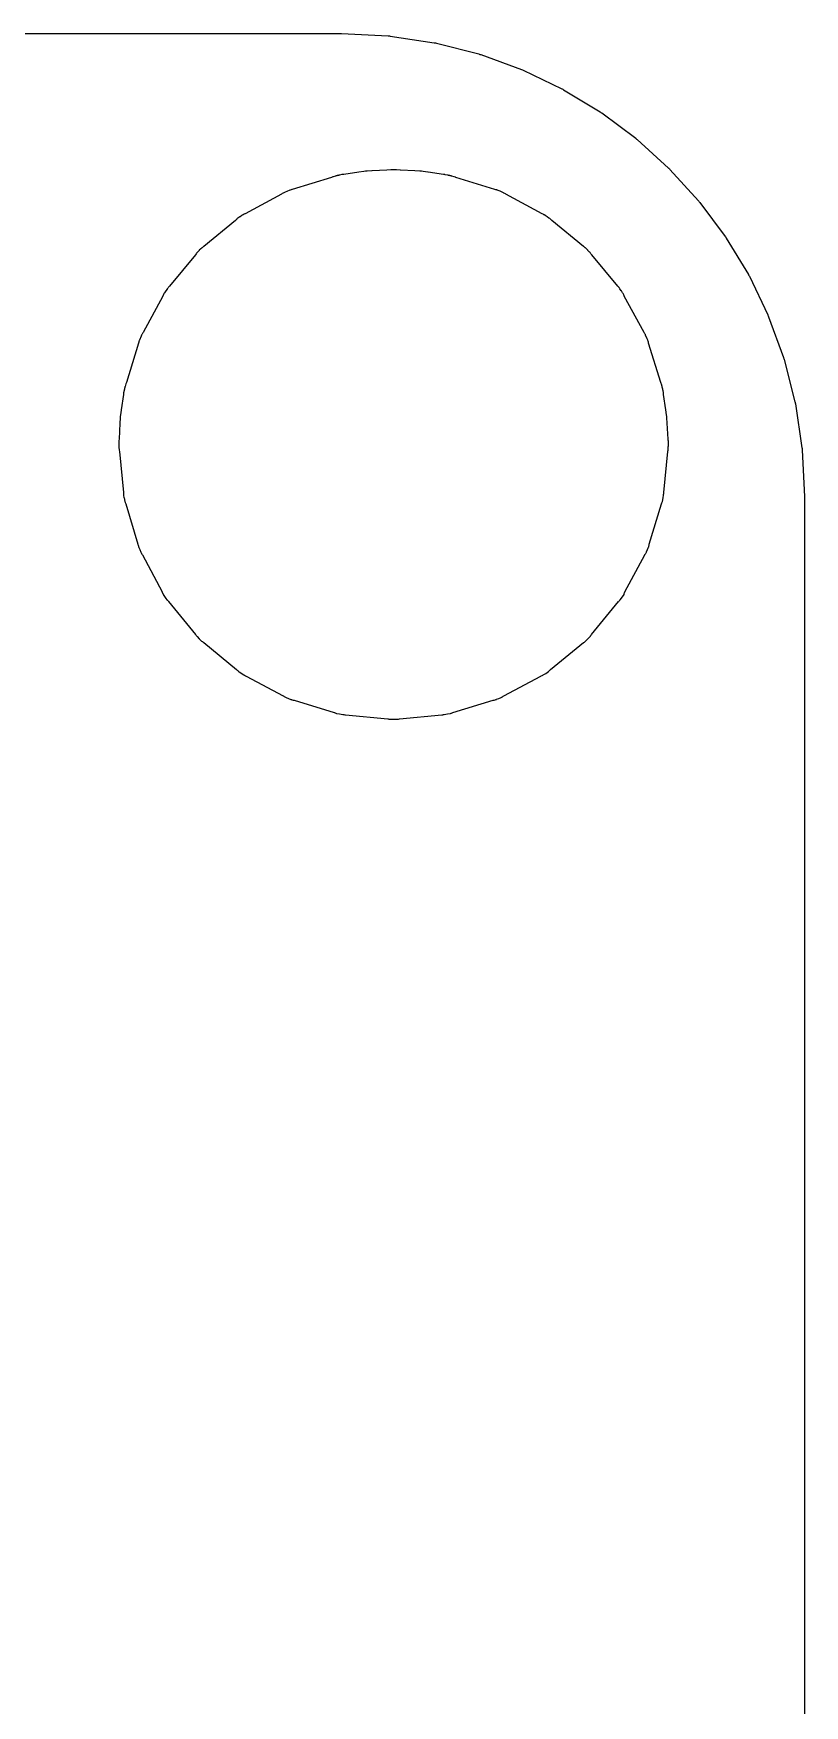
# Model space of a CAD drawing. Extents: x 98.9 to 141.5, y -118.8 to -76.2.
# Drawn here: x 136.71 to 141.49, y -86.57 to -76.21 of the extents above; entities that cross this region are included whole.
import ezdxf

# ---------------------------------------------------------------- set-up
doc = ezdxf.new("R2010")
doc.units = 0
doc.layers.add('BLACK', color=7, linetype='CONTINUOUS')

msp = doc.modelspace()

# ---------------------------------------------------------------- linework, layer by layer
at = {"layer": 'BLACK', "linetype": 'CONTINUOUS'}
for p, q in [((135.802, -76.2088), (138.611, -76.2088)), ((138.611, -76.2088), (138.613, -76.2088)), ((138.613, -76.2088), (138.615, -76.209)), ((138.615, -76.209), (138.618, -76.2089)), ((138.618, -76.2089), (138.908, -76.2235)), ((138.908, -76.2235), (138.91, -76.2236)), ((138.91, -76.2236), (138.915, -76.2245)), ((138.915, -76.2245), (138.92, -76.2247)), ((138.92, -76.2247), (139.193, -76.2662)), ((139.193, -76.2662), (139.195, -76.2664)), ((139.195, -76.2664), (139.2, -76.2679)), ((139.2, -76.2679), (139.206, -76.2687)), ((139.206, -76.2687), (139.469, -76.336)), ((139.469, -76.336), (139.471, -76.3364)), ((139.471, -76.3364), (139.476, -76.3384)), ((139.476, -76.3384), (139.481, -76.3397)), ((139.481, -76.3397), (139.733, -76.4316)), ((139.733, -76.4316), (139.734, -76.4322)), ((139.734, -76.4322), (139.739, -76.4346)), ((139.739, -76.4346), (139.744, -76.4364)), ((139.744, -76.4364), (139.984, -76.5514)), ((139.984, -76.5514), (139.985, -76.5522)), ((139.985, -76.5522), (139.99, -76.555)), ((139.99, -76.555), (139.995, -76.5573)), ((139.995, -76.5573), (140.221, -76.6943)), ((140.221, -76.6943), (140.222, -76.6952)), ((140.222, -76.6952), (140.226, -76.6984)), ((140.226, -76.6984), (140.231, -76.7011)), ((140.231, -76.7011), (140.442, -76.8586)), ((140.442, -76.8586), (140.443, -76.8597)), ((140.443, -76.8597), (140.447, -76.8632)), ((140.447, -76.8632), (140.451, -76.8664)), ((140.451, -76.8664), (140.645, -77.043)), ((138.621, -77.0838), (138.606, -77.0869)), ((138.622, -77.0837), (138.621, -77.0838)), ((138.63, -77.0834), (138.622, -77.0837)), ((138.632, -77.0832), (138.63, -77.0834)), ((138.725, -77.0689), (138.632, -77.0832)), ((138.726, -77.0686), (138.725, -77.0689)), ((138.757, -77.0641), (138.726, -77.0686)), ((138.767, -77.0625), (138.757, -77.064)), ((138.757, -77.064), (138.757, -77.0641)), ((138.757, -77.0641), (138.757, -77.0641)), ((138.777, -77.062), (138.767, -77.0625)), ((138.778, -77.062), (138.777, -77.062)), ((138.777, -77.062), (138.777, -77.062)), ((138.807, -77.0604), (138.778, -77.062)), ((138.808, -77.0605), (138.807, -77.0604)), ((138.809, -77.0604), (138.808, -77.0605)), ((138.899, -77.0559), (138.809, -77.0604)), ((138.9, -77.0558), (138.899, -77.0559)), ((138.923, -77.0546), (138.9, -77.0558)), ((138.925, -77.0543), (138.923, -77.0546)), ((138.928, -77.0543), (138.925, -77.0543)), ((138.929, -77.0542), (138.928, -77.0543)), ((138.931, -77.054), (138.929, -77.0542)), ((138.933, -77.054), (138.931, -77.054)), ((138.935, -77.0538), (138.933, -77.054)), ((138.937, -77.0539), (138.935, -77.0538)), ((138.939, -77.0538), (138.937, -77.0539)), ((138.941, -77.0538), (138.939, -77.0538)), ((138.943, -77.0538), (138.941, -77.0538)), ((138.945, -77.0537), (138.943, -77.0538)), ((138.947, -77.054), (138.945, -77.0537)), ((138.949, -77.054), (138.947, -77.054)), ((138.951, -77.054), (138.949, -77.054)), ((138.953, -77.0542), (138.951, -77.054)), ((138.955, -77.0542), (138.953, -77.0542)), ((138.957, -77.0545), (138.955, -77.0542)), ((138.959, -77.0546), (138.957, -77.0545)), ((138.981, -77.0557), (138.959, -77.0546)), ((138.981, -77.0558), (138.981, -77.0557)), ((138.983, -77.0559), (138.981, -77.0558)), ((139.073, -77.0604), (138.983, -77.0559)), ((139.104, -77.062), (139.073, -77.0603)), ((139.073, -77.0603), (139.073, -77.0604)), ((139.105, -77.062), (139.104, -77.062)), ((139.104, -77.062), (139.104, -77.062)), ((139.115, -77.0625), (139.105, -77.062)), ((139.125, -77.064), (139.115, -77.0625)), ((139.125, -77.0641), (139.125, -77.064)), ((139.125, -77.064), (139.125, -77.064)), ((139.154, -77.0684), (139.125, -77.0641)), ((139.155, -77.0686), (139.154, -77.0684)), ((139.156, -77.0689), (139.155, -77.0686)), ((139.25, -77.0832), (139.156, -77.0689)), ((139.258, -77.0836), (139.25, -77.0832)), ((139.261, -77.084), (139.258, -77.0836)), ((140.645, -77.043), (140.647, -77.0442)), ((140.647, -77.0442), (140.65, -77.0481)), ((140.65, -77.0481), (140.654, -77.0516)), ((140.654, -77.0516), (140.831, -77.2461)), ((138.283, -77.1858), (138.264, -77.194)), ((138.293, -77.1814), (138.283, -77.1858)), ((138.283, -77.1858), (138.283, -77.1858)), ((138.283, -77.1858), (138.283, -77.1858)), ((138.297, -77.18), (138.293, -77.1814)), ((138.293, -77.1814), (138.293, -77.1814)), ((138.301, -77.1792), (138.297, -77.18)), ((138.306, -77.1776), (138.301, -77.1792)), ((138.311, -77.1766), (138.306, -77.1776)), ((138.313, -77.1761), (138.311, -77.1766)), ((138.556, -77.1006), (138.313, -77.1761)), ((138.564, -77.0974), (138.556, -77.1006)), ((138.566, -77.0964), (138.564, -77.0974)), ((138.58, -77.0928), (138.566, -77.0964)), ((138.583, -77.092), (138.58, -77.0928)), ((138.585, -77.0916), (138.583, -77.092)), ((138.587, -77.091), (138.585, -77.0916)), ((138.588, -77.0906), (138.587, -77.091)), ((138.59, -77.0901), (138.588, -77.0906)), ((138.592, -77.0895), (138.59, -77.0901)), ((138.594, -77.0892), (138.592, -77.0895)), ((138.596, -77.0888), (138.594, -77.0892)), ((138.598, -77.0883), (138.596, -77.0888)), ((138.6, -77.088), (138.598, -77.0883)), ((138.602, -77.0874), (138.6, -77.088)), ((138.605, -77.0872), (138.602, -77.0874)), ((138.606, -77.0869), (138.605, -77.0872)), ((139.276, -77.0869), (139.261, -77.084)), ((139.278, -77.0871), (139.276, -77.0869)), ((139.28, -77.0878), (139.278, -77.0871)), ((139.282, -77.088), (139.28, -77.0878)), ((139.284, -77.0883), (139.282, -77.088)), ((139.286, -77.0888), (139.284, -77.0883)), ((139.288, -77.0891), (139.286, -77.0888)), ((139.29, -77.0898), (139.288, -77.0891)), ((139.292, -77.0901), (139.29, -77.0898)), ((139.294, -77.0906), (139.292, -77.0901)), ((139.295, -77.091), (139.294, -77.0906)), ((139.297, -77.0915), (139.295, -77.091)), ((139.3, -77.0924), (139.297, -77.0915)), ((139.301, -77.0928), (139.3, -77.0924)), ((139.316, -77.0966), (139.301, -77.0928)), ((139.317, -77.0967), (139.316, -77.0966)), ((139.324, -77.1001), (139.317, -77.0967)), ((139.326, -77.1006), (139.324, -77.1001)), ((139.569, -77.1761), (139.326, -77.1006)), ((139.575, -77.1772), (139.569, -77.1761)), ((139.58, -77.1788), (139.575, -77.1772)), ((139.581, -77.1792), (139.58, -77.1788)), ((139.585, -77.18), (139.581, -77.1792)), ((139.589, -77.1814), (139.585, -77.18)), ((139.602, -77.1871), (139.589, -77.1814)), ((139.589, -77.1814), (139.589, -77.1814)), ((139.589, -77.1814), (139.589, -77.1814)), ((139.618, -77.1939), (139.602, -77.1871)), ((139.602, -77.1871), (139.602, -77.1871)), ((138.246, -77.204), (138.021, -77.3265)), ((138.251, -77.201), (138.246, -77.204)), ((138.256, -77.1985), (138.251, -77.201)), ((138.257, -77.1975), (138.256, -77.1985)), ((138.26, -77.1955), (138.257, -77.1975)), ((138.264, -77.194), (138.26, -77.1955)), ((138.264, -77.194), (138.264, -77.194)), ((139.618, -77.194), (139.618, -77.1939)), ((139.622, -77.1955), (139.618, -77.194)), ((139.625, -77.1975), (139.622, -77.1955)), ((139.63, -77.2001), (139.625, -77.1975)), ((139.634, -77.2032), (139.63, -77.2001)), ((139.636, -77.204), (139.634, -77.2032)), ((139.861, -77.3265), (139.636, -77.204)), ((140.831, -77.2461), (140.832, -77.2474)), ((140.832, -77.2474), (140.835, -77.2516)), ((140.835, -77.2516), (140.838, -77.2555)), ((140.838, -77.2555), (140.996, -77.4664)), ((137.961, -77.367), (137.765, -77.5286)), ((137.965, -77.363), (137.961, -77.367)), ((137.969, -77.3595), (137.965, -77.363)), ((137.97, -77.3583), (137.969, -77.3595)), ((137.972, -77.356), (137.97, -77.3583)), ((137.976, -77.3536), (137.972, -77.356)), ((137.989, -77.3447), (137.976, -77.3532)), ((137.976, -77.3532), (137.976, -77.3536)), ((137.99, -77.3444), (137.989, -77.3447)), ((137.989, -77.3447), (137.989, -77.3447)), ((138.001, -77.3369), (137.99, -77.3444)), ((138.002, -77.3358), (138.001, -77.3367)), ((138.001, -77.3367), (138.001, -77.3369)), ((138.006, -77.3333), (138.002, -77.3358)), ((138.009, -77.3321), (138.006, -77.3333)), ((138.014, -77.3295), (138.009, -77.3321)), ((138.019, -77.3274), (138.014, -77.3295)), ((138.021, -77.3265), (138.019, -77.3274)), ((139.867, -77.3287), (139.861, -77.3265)), ((139.871, -77.3314), (139.867, -77.3287)), ((139.873, -77.3321), (139.871, -77.3314)), ((139.876, -77.3333), (139.873, -77.3321)), ((139.88, -77.3358), (139.876, -77.3333)), ((139.88, -77.3361), (139.88, -77.3358)), ((139.893, -77.3445), (139.88, -77.3361)), ((139.893, -77.3448), (139.893, -77.3445)), ((139.893, -77.3445), (139.893, -77.3445)), ((139.904, -77.3524), (139.893, -77.3448)), ((139.905, -77.3526), (139.904, -77.3524)), ((139.906, -77.3536), (139.905, -77.3526)), ((139.91, -77.3561), (139.906, -77.3536)), ((139.912, -77.3583), (139.91, -77.3561)), ((139.916, -77.3618), (139.912, -77.3583)), ((139.92, -77.3659), (139.916, -77.3618)), ((139.921, -77.367), (139.92, -77.3659)), ((140.117, -77.5286), (139.921, -77.367)), ((140.996, -77.4664), (140.997, -77.4678)), ((140.997, -77.4678), (141, -77.4723)), ((141, -77.4723), (141.003, -77.4765)), ((141.003, -77.4765), (141.14, -77.7024)), ((137.713, -77.5799), (137.552, -77.7757)), ((137.717, -77.5752), (137.713, -77.5799)), ((137.72, -77.5708), (137.717, -77.5752)), ((137.721, -77.5693), (137.72, -77.5708)), ((137.723, -77.5669), (137.721, -77.5693)), ((137.726, -77.5637), (137.723, -77.5669)), ((137.727, -77.563), (137.726, -77.5637)), ((137.737, -77.5527), (137.727, -77.563)), ((137.747, -77.5428), (137.737, -77.5522)), ((137.737, -77.5522), (137.737, -77.5527)), ((137.737, -77.5527), (137.737, -77.5527)), ((137.748, -77.5412), (137.747, -77.5425)), ((137.747, -77.5425), (137.747, -77.5428)), ((137.752, -77.538), (137.748, -77.5412)), ((137.754, -77.5364), (137.752, -77.538)), ((137.759, -77.5328), (137.754, -77.5364)), ((137.763, -77.5297), (137.759, -77.5328)), ((137.765, -77.5286), (137.763, -77.5297)), ((140.122, -77.5318), (140.117, -77.5286)), ((140.126, -77.5354), (140.122, -77.5318)), ((140.128, -77.5364), (140.126, -77.5354)), ((140.13, -77.538), (140.128, -77.5364)), ((140.133, -77.5412), (140.13, -77.538)), ((140.134, -77.5418), (140.133, -77.5412)), ((140.144, -77.5522), (140.134, -77.5418)), ((140.145, -77.5522), (140.144, -77.5522)), ((140.145, -77.5527), (140.145, -77.5522)), ((140.154, -77.562), (140.145, -77.5527)), ((140.155, -77.5624), (140.154, -77.562)), ((140.156, -77.5637), (140.155, -77.5624)), ((140.159, -77.5669), (140.156, -77.5637)), ((140.161, -77.5693), (140.159, -77.5669)), ((140.164, -77.5737), (140.161, -77.5693)), ((140.167, -77.5785), (140.164, -77.5737)), ((140.169, -77.5799), (140.167, -77.5785)), ((140.33, -77.7757), (140.169, -77.5799)), ((141.14, -77.7024), (141.141, -77.7039)), ((141.141, -77.7039), (141.143, -77.7087)), ((137.529, -77.8043), (137.521, -77.817)), ((137.53, -77.8039), (137.529, -77.8043)), ((137.529, -77.8043), (137.529, -77.8043)), ((137.537, -77.7928), (137.53, -77.8039)), ((137.538, -77.7911), (137.537, -77.7925)), ((137.537, -77.7925), (137.537, -77.7928)), ((137.541, -77.7875), (137.538, -77.7911)), ((137.543, -77.7853), (137.541, -77.7875)), ((137.547, -77.781), (137.543, -77.7853)), ((137.551, -77.7771), (137.547, -77.781)), ((137.552, -77.7757), (137.551, -77.7771)), ((140.334, -77.7797), (140.33, -77.7757)), ((140.338, -77.784), (140.334, -77.7797)), ((140.339, -77.7853), (140.338, -77.784)), ((140.341, -77.7875), (140.339, -77.7853)), ((140.344, -77.7911), (140.341, -77.7875)), ((140.344, -77.7915), (140.344, -77.7911)), ((140.352, -77.8041), (140.344, -77.7915)), ((140.353, -77.8045), (140.352, -77.8041)), ((140.352, -77.8041), (140.352, -77.8041)), ((140.36, -77.8157), (140.353, -77.8045)), ((141.143, -77.7087), (141.146, -77.7133)), ((141.146, -77.7133), (141.261, -77.9528)), ((137.511, -77.8357), (137.389, -78.0614)), ((137.513, -77.8305), (137.511, -77.8357)), ((137.516, -77.8256), (137.513, -77.8305)), ((137.517, -77.824), (137.516, -77.8256)), ((137.518, -77.8211), (137.517, -77.824)), ((137.52, -77.8175), (137.518, -77.8211)), ((137.521, -77.817), (137.52, -77.8175)), ((140.36, -77.816), (140.36, -77.8157)), ((140.361, -77.8175), (140.36, -77.816)), ((140.364, -77.8211), (140.361, -77.8175)), ((140.365, -77.824), (140.364, -77.8211)), ((140.368, -77.8289), (140.365, -77.824)), ((140.37, -77.8341), (140.368, -77.8289)), ((140.371, -77.8357), (140.37, -77.8341)), ((140.493, -78.0615), (140.371, -77.8357)), ((141.261, -77.9528), (141.261, -77.9544)), ((141.261, -77.9544), (141.263, -77.9595)), ((141.263, -77.9595), (141.265, -77.9643)), ((141.265, -77.9643), (141.357, -78.2162)), ((137.363, -78.1173), (137.362, -78.1224)), ((137.364, -78.1156), (137.363, -78.1173)), ((137.365, -78.1119), (137.364, -78.1156)), ((137.366, -78.1085), (137.365, -78.1119)), ((137.376, -78.0852), (137.366, -78.1085)), ((137.366, -78.1085), (137.366, -78.1085)), ((137.379, -78.0788), (137.376, -78.0852)), ((137.376, -78.0852), (137.376, -78.0852)), ((137.38, -78.0752), (137.379, -78.0787)), ((137.379, -78.0787), (137.379, -78.0788)), ((137.382, -78.0721), (137.38, -78.0752)), ((137.385, -78.0674), (137.382, -78.0721)), ((137.388, -78.063), (137.385, -78.0674)), ((137.389, -78.0614), (137.388, -78.063)), ((140.496, -78.0659), (140.493, -78.0615)), ((140.499, -78.0706), (140.496, -78.0659)), ((140.5, -78.0721), (140.499, -78.0706)), ((140.502, -78.0752), (140.5, -78.0721)), ((140.503, -78.0786), (140.502, -78.0752)), ((140.503, -78.0787), (140.503, -78.0786)), ((140.513, -78.1016), (140.503, -78.0787)), ((140.513, -78.1017), (140.513, -78.1016)), ((140.516, -78.1084), (140.513, -78.1017)), ((140.516, -78.1085), (140.516, -78.1084)), ((140.517, -78.1119), (140.516, -78.1085)), ((140.518, -78.1156), (140.517, -78.1119)), ((140.52, -78.1207), (140.518, -78.1156)), ((137.361, -78.1277), (137.285, -78.3709)), ((137.362, -78.1224), (137.361, -78.1277)), ((140.521, -78.126), (140.52, -78.1207)), ((140.521, -78.1277), (140.521, -78.126)), ((140.597, -78.3709), (140.521, -78.1277)), ((141.357, -78.2162), (141.358, -78.2179)), ((141.358, -78.2179), (141.359, -78.2231)), ((141.359, -78.2231), (141.361, -78.2282)), ((141.361, -78.2282), (141.428, -78.4912)), ((137.271, -78.4213), (137.268, -78.4355)), ((137.272, -78.4189), (137.271, -78.4213)), ((137.273, -78.4149), (137.272, -78.4166)), ((137.272, -78.4166), (137.272, -78.4189)), ((137.274, -78.4091), (137.273, -78.4112)), ((137.273, -78.4112), (137.273, -78.4134)), ((137.273, -78.4134), (137.273, -78.4149)), ((137.275, -78.4054), (137.274, -78.4072)), ((137.274, -78.4072), (137.274, -78.4091)), ((137.276, -78.4018), (137.275, -78.4032)), ((137.275, -78.4032), (137.275, -78.4054)), ((137.277, -78.3973), (137.276, -78.3995)), ((137.276, -78.3995), (137.276, -78.4018)), ((137.281, -78.3806), (137.277, -78.3955)), ((137.277, -78.3955), (137.277, -78.3973)), ((137.285, -78.3726), (137.281, -78.3802)), ((137.281, -78.3802), (137.281, -78.3806)), ((137.285, -78.3709), (137.285, -78.3726)), ((140.6, -78.3786), (140.597, -78.3709)), ((140.601, -78.3815), (140.6, -78.3786)), ((140.605, -78.3955), (140.601, -78.3815)), ((140.605, -78.3978), (140.605, -78.3955)), ((140.606, -78.4001), (140.605, -78.3978)), ((140.606, -78.4018), (140.606, -78.4001)), ((140.607, -78.4032), (140.606, -78.4018)), ((140.607, -78.4054), (140.607, -78.4032)), ((140.608, -78.4074), (140.607, -78.4054)), ((140.608, -78.4095), (140.608, -78.4074)), ((140.609, -78.4112), (140.608, -78.4095)), ((140.609, -78.4134), (140.609, -78.4112)), ((140.609, -78.4149), (140.609, -78.4134)), ((140.61, -78.4172), (140.609, -78.4149)), ((140.61, -78.4195), (140.61, -78.4172)), ((140.611, -78.4213), (140.61, -78.4195)), ((140.614, -78.4364), (140.611, -78.4213)), ((137.268, -78.4468), (137.253, -78.5405)), ((137.268, -78.4355), (137.268, -78.4385)), ((137.268, -78.4385), (137.268, -78.4468)), ((140.614, -78.4368), (140.614, -78.4364)), ((140.614, -78.4451), (140.614, -78.4368)), ((140.614, -78.4469), (140.614, -78.4451)), ((140.629, -78.5405), (140.614, -78.4469)), ((141.428, -78.4912), (141.429, -78.4929)), ((141.429, -78.4929), (141.43, -78.4983)), ((141.43, -78.4983), (141.431, -78.5036)), ((141.431, -78.5036), (141.472, -78.7766)), ((137.245, -78.6244), (137.24, -78.7219)), ((137.246, -78.5926), (137.245, -78.6235)), ((137.245, -78.6235), (137.245, -78.6244)), ((137.247, -78.5822), (137.246, -78.5922)), ((137.246, -78.5922), (137.246, -78.5926)), ((137.246, -78.5926), (137.246, -78.5926)), ((137.248, -78.5722), (137.247, -78.5822)), ((137.249, -78.5718), (137.248, -78.5721)), ((137.248, -78.5721), (137.248, -78.5722)), ((137.253, -78.5429), (137.249, -78.5718)), ((137.253, -78.5405), (137.253, -78.5423)), ((137.253, -78.5423), (137.253, -78.5429)), ((140.629, -78.5414), (140.629, -78.5405)), ((140.633, -78.5718), (140.629, -78.5414)), ((140.633, -78.5721), (140.633, -78.5718)), ((140.633, -78.5718), (140.633, -78.5718)), ((140.635, -78.5822), (140.633, -78.5721)), ((140.635, -78.5922), (140.635, -78.5822)), ((140.635, -78.5926), (140.635, -78.5922)), ((140.635, -78.5922), (140.635, -78.5922)), ((140.637, -78.622), (140.635, -78.5926)), ((140.637, -78.6226), (140.637, -78.622)), ((140.637, -78.6244), (140.637, -78.6226)), ((140.642, -78.7219), (140.637, -78.6244)), ((137.24, -78.7236), (137.238, -78.7319)), ((137.238, -78.7319), (137.238, -78.7322)), ((137.238, -78.7322), (137.238, -78.7477)), ((137.24, -78.7219), (137.24, -78.7236)), ((140.643, -78.7301), (140.642, -78.7219)), ((140.644, -78.7331), (140.643, -78.7301)), ((140.644, -78.7477), (140.644, -78.7331)), ((137.238, -78.7477), (137.238, -78.7495)), ((137.238, -78.7495), (137.238, -78.7518)), ((137.238, -78.7518), (137.238, -78.7542)), ((137.238, -78.7542), (137.238, -78.7557)), ((137.238, -78.7557), (137.238, -78.7579)), ((137.238, -78.7579), (137.238, -78.7597)), ((137.238, -78.7597), (137.238, -78.7618)), ((137.238, -78.7618), (137.238, -78.7639)), ((137.238, -78.7639), (137.238, -78.7661)), ((137.238, -78.7661), (137.239, -78.7676)), ((137.239, -78.7676), (137.239, -78.7694)), ((137.239, -78.7694), (137.239, -78.7717)), ((137.239, -78.7717), (137.239, -78.7741)), ((137.239, -78.7741), (137.24, -78.7887)), ((137.24, -78.7887), (137.24, -78.7917)), ((137.24, -78.7917), (137.242, -78.7998)), ((137.242, -78.7998), (137.267, -79.0539)), ((140.615, -79.0539), (140.64, -78.7998)), ((140.64, -78.7981), (140.642, -78.7899)), ((140.64, -78.7998), (140.64, -78.7981)), ((140.642, -78.7896), (140.643, -78.7741)), ((140.642, -78.7899), (140.642, -78.7896)), ((140.643, -78.7676), (140.644, -78.7661)), ((140.643, -78.77), (140.643, -78.7676)), ((140.643, -78.7723), (140.643, -78.77)), ((140.643, -78.7741), (140.643, -78.7723)), ((140.644, -78.7501), (140.644, -78.7477)), ((140.644, -78.7524), (140.644, -78.7501)), ((140.644, -78.7542), (140.644, -78.7524)), ((140.644, -78.7557), (140.644, -78.7542)), ((140.644, -78.7579), (140.644, -78.7557)), ((140.644, -78.76), (140.644, -78.7579)), ((140.644, -78.7621), (140.644, -78.76)), ((140.644, -78.7639), (140.644, -78.7621)), ((140.644, -78.7661), (140.644, -78.7639)), ((141.472, -78.7766), (141.473, -78.7783)), ((141.473, -78.7783), (141.473, -78.7838)), ((141.473, -78.7838), (141.474, -78.7893)), ((141.474, -78.7893), (141.488, -79.0794)), ((137.267, -79.0539), (137.267, -79.0557)), ((137.267, -79.0557), (137.267, -79.061)), ((137.267, -79.061), (137.267, -79.0664)), ((137.267, -79.0664), (137.267, -79.0701)), ((137.267, -79.0701), (137.27, -79.0853)), ((137.27, -79.0853), (137.271, -79.0853)), ((137.271, -79.0853), (137.275, -79.1092)), ((137.275, -79.1092), (137.277, -79.1127)), ((137.277, -79.1127), (137.277, -79.1143)), ((137.277, -79.1143), (137.279, -79.1195)), ((137.279, -79.1195), (137.281, -79.1244)), ((137.281, -79.1244), (137.357, -79.3734)), ((140.525, -79.3734), (140.601, -79.1244)), ((140.601, -79.1244), (140.602, -79.1227)), ((140.602, -79.1227), (140.604, -79.1178)), ((140.604, -79.1178), (140.605, -79.1127)), ((140.605, -79.1127), (140.607, -79.1092)), ((140.607, -79.1092), (140.611, -79.0853)), ((140.611, -79.0853), (140.614, -79.0701)), ((140.611, -79.0853), (140.611, -79.0853)), ((140.614, -79.0646), (140.615, -79.0593)), ((140.614, -79.0664), (140.614, -79.0646)), ((140.614, -79.0701), (140.614, -79.0664)), ((140.615, -79.0593), (140.615, -79.0539)), ((141.488, -79.0794), (141.488, -79.0812)), ((141.488, -79.0812), (141.488, -79.0835)), ((141.488, -79.0835), (141.488, -79.0858)), ((141.488, -79.0858), (141.488, -91.613)), ((137.357, -79.3734), (137.357, -79.3751)), ((137.357, -79.3751), (137.358, -79.3804)), ((137.358, -79.3804), (137.36, -79.3856)), ((137.36, -79.3856), (137.36, -79.3891)), ((137.36, -79.3891), (137.362, -79.3927)), ((137.362, -79.3927), (137.362, -79.3944)), ((137.362, -79.3944), (137.362, -79.3944)), ((137.362, -79.3944), (137.368, -79.4069)), ((137.368, -79.4069), (137.368, -79.4071)), ((137.368, -79.4071), (137.368, -79.4071)), ((137.368, -79.4071), (137.374, -79.4224)), ((137.374, -79.4224), (137.374, -79.4225)), ((137.374, -79.4225), (137.376, -79.4261)), ((137.376, -79.4261), (137.378, -79.4291)), ((137.378, -79.4291), (137.379, -79.4306)), ((137.379, -79.4306), (137.381, -79.4354)), ((137.381, -79.4354), (137.384, -79.4399)), ((137.384, -79.4399), (137.507, -79.6694)), ((140.375, -79.6694), (140.498, -79.4399)), ((140.498, -79.4399), (140.499, -79.4383)), ((140.499, -79.4383), (140.502, -79.4339)), ((140.502, -79.4339), (140.504, -79.4291)), ((140.504, -79.4291), (140.506, -79.4261)), ((140.506, -79.4261), (140.508, -79.4225)), ((140.508, -79.4209), (140.514, -79.4074)), ((140.508, -79.4225), (140.508, -79.4209)), ((140.508, -79.4209), (140.508, -79.4209)), ((140.514, -79.4073), (140.52, -79.3929)), ((140.514, -79.4074), (140.514, -79.4073)), ((140.514, -79.4073), (140.514, -79.4073)), ((140.52, -79.3927), (140.522, -79.3891)), ((140.52, -79.3929), (140.52, -79.3927)), ((140.522, -79.3856), (140.523, -79.3839)), ((140.522, -79.3891), (140.522, -79.3856)), ((140.523, -79.3839), (140.524, -79.3787)), ((140.524, -79.3787), (140.525, -79.3734)), ((137.507, -79.6694), (137.507, -79.671)), ((137.507, -79.671), (137.509, -79.676)), ((140.373, -79.6744), (140.375, -79.6694)), ((137.509, -79.676), (137.512, -79.6807)), ((137.512, -79.6807), (137.513, -79.6842)), ((137.513, -79.6842), (137.53, -79.709)), ((137.53, -79.709), (137.53, -79.709)), ((137.53, -79.709), (137.536, -79.7173)), ((137.536, -79.7173), (137.538, -79.72)), ((137.538, -79.72), (137.539, -79.7212)), ((137.539, -79.7212), (137.543, -79.7254)), ((137.543, -79.7254), (137.547, -79.7292)), ((137.547, -79.7292), (137.713, -79.9328)), ((140.168, -79.9328), (140.335, -79.7292)), ((140.335, -79.7292), (140.337, -79.7279)), ((140.337, -79.7279), (140.34, -79.7241)), ((140.34, -79.7241), (140.344, -79.72)), ((140.344, -79.72), (140.346, -79.7173)), ((140.346, -79.7173), (140.353, -79.7079)), ((140.353, -79.7079), (140.369, -79.6842)), ((140.353, -79.7079), (140.353, -79.7079)), ((140.369, -79.6842), (140.37, -79.6807)), ((140.37, -79.6807), (140.371, -79.6791)), ((140.371, -79.6791), (140.373, -79.6744)), ((137.713, -79.9328), (137.715, -79.9342)), ((137.715, -79.9342), (137.717, -79.9387)), ((137.717, -79.9387), (137.721, -79.9427)), ((137.721, -79.9427), (137.723, -79.946)), ((137.723, -79.946), (137.737, -79.96)), ((137.737, -79.96), (137.737, -79.96)), ((137.737, -79.96), (137.737, -79.96)), ((137.737, -79.96), (137.751, -79.974)), ((137.751, -79.974), (137.754, -79.9762)), ((137.754, -79.9762), (137.756, -79.9772)), ((137.756, -79.9772), (137.76, -79.9806)), ((137.76, -79.9806), (137.764, -79.9836)), ((137.764, -79.9836), (137.968, -80.1505)), ((139.914, -80.1505), (140.118, -79.9836)), ((140.118, -79.9836), (140.119, -79.9824)), ((140.119, -79.9824), (140.124, -79.9796)), ((140.124, -79.9796), (140.128, -79.9762)), ((140.128, -79.9762), (140.131, -79.974)), ((140.131, -79.974), (140.145, -79.9604)), ((140.145, -79.9603), (140.159, -79.946)), ((140.145, -79.9604), (140.145, -79.9603)), ((140.145, -79.9603), (140.145, -79.9603)), ((140.159, -79.946), (140.161, -79.9427)), ((140.161, -79.9427), (140.162, -79.9413)), ((140.162, -79.9413), (140.166, -79.9372)), ((140.166, -79.9372), (140.168, -79.9328)), ((137.968, -80.1505), (137.969, -80.1516)), ((137.969, -80.1516), (137.973, -80.1555)), ((137.973, -80.1555), (137.977, -80.1589)), ((137.977, -80.1589), (137.98, -80.1615)), ((137.98, -80.1615), (137.983, -80.1636)), ((137.983, -80.1636), (137.983, -80.1636)), ((137.983, -80.1636), (138.013, -80.1836)), ((138.013, -80.1836), (138.016, -80.1851)), ((138.016, -80.1851), (138.018, -80.1858)), ((138.018, -80.1858), (138.023, -80.1884)), ((138.023, -80.1884), (138.028, -80.1904)), ((138.028, -80.1904), (138.257, -80.3129)), ((139.625, -80.3129), (139.854, -80.1904)), ((139.854, -80.1904), (139.856, -80.1896)), ((139.856, -80.1896), (139.861, -80.1876)), ((139.861, -80.1876), (139.866, -80.1851)), ((139.866, -80.1851), (139.869, -80.1836)), ((139.869, -80.1836), (139.884, -80.1738)), ((139.884, -80.1738), (139.902, -80.1615)), ((139.884, -80.1738), (139.884, -80.1738)), ((139.902, -80.1615), (139.905, -80.1589)), ((139.905, -80.1589), (139.906, -80.1576)), ((139.906, -80.1576), (139.91, -80.1543)), ((139.91, -80.1543), (139.914, -80.1505)), ((138.257, -80.3129), (138.259, -80.3138)), ((138.259, -80.3138), (138.263, -80.3169)), ((138.263, -80.3169), (138.268, -80.3194)), ((138.268, -80.3194), (138.271, -80.3214)), ((138.271, -80.3214), (138.275, -80.3229)), ((138.275, -80.3229), (138.276, -80.3236)), ((138.276, -80.3236), (138.276, -80.3236)), ((138.276, -80.3236), (138.29, -80.3293)), ((138.29, -80.3293), (138.29, -80.3293)), ((138.29, -80.3293), (138.29, -80.3294)), ((138.29, -80.3294), (138.304, -80.3352)), ((138.304, -80.3352), (138.304, -80.3352)), ((138.304, -80.3352), (138.308, -80.3367)), ((138.308, -80.3367), (138.311, -80.3374)), ((138.311, -80.3374), (138.313, -80.3378)), ((138.313, -80.3378), (138.318, -80.3394)), ((138.318, -80.3394), (138.324, -80.3405)), ((138.324, -80.3405), (138.573, -80.4161)), ((139.309, -80.4161), (139.558, -80.3405)), ((139.558, -80.3405), (139.56, -80.34)), ((139.56, -80.34), (139.565, -80.339)), ((139.565, -80.339), (139.571, -80.3374)), ((139.571, -80.3374), (139.574, -80.3367)), ((139.574, -80.3367), (139.578, -80.3352)), ((139.578, -80.3352), (139.579, -80.3346)), ((139.579, -80.3346), (139.593, -80.3289)), ((139.579, -80.3346), (139.579, -80.3346)), ((139.593, -80.3289), (139.607, -80.323)), ((139.593, -80.3289), (139.593, -80.3289)), ((139.593, -80.3289), (139.593, -80.3289)), ((139.607, -80.3229), (139.611, -80.3214)), ((139.607, -80.323), (139.607, -80.3229)), ((139.611, -80.3214), (139.614, -80.3194)), ((139.614, -80.3194), (139.615, -80.3184)), ((139.615, -80.3184), (139.62, -80.3159)), ((139.62, -80.3159), (139.625, -80.3129)), ((138.573, -80.4161), (138.574, -80.4167)), ((138.574, -80.4167), (138.579, -80.4188)), ((138.579, -80.4188), (138.584, -80.4203)), ((138.584, -80.4203), (138.588, -80.4218)), ((138.588, -80.4218), (138.605, -80.4252)), ((138.605, -80.4252), (138.605, -80.4252)), ((138.605, -80.4252), (138.627, -80.4296)), ((138.627, -80.4296), (138.631, -80.4296)), ((138.631, -80.4296), (138.632, -80.4296)), ((138.632, -80.4296), (138.638, -80.4302)), ((138.638, -80.4302), (138.643, -80.4302)), ((138.643, -80.4302), (138.905, -80.4561)), ((138.905, -80.4561), (138.907, -80.4563)), ((138.907, -80.4563), (138.912, -80.4574)), ((138.912, -80.4574), (138.917, -80.4579)), ((138.917, -80.4579), (138.921, -80.4586)), ((138.921, -80.4586), (138.941, -80.4586)), ((138.941, -80.4586), (138.941, -80.4586)), ((138.941, -80.4586), (138.941, -80.4586)), ((138.941, -80.4586), (138.961, -80.4586)), ((138.961, -80.4586), (138.965, -80.4579)), ((138.965, -80.4579), (138.966, -80.4575)), ((138.966, -80.4575), (138.972, -80.4571)), ((138.972, -80.4571), (138.977, -80.4561)), ((138.977, -80.4561), (139.239, -80.4302)), ((139.239, -80.4302), (139.241, -80.43)), ((139.241, -80.43), (139.246, -80.4301)), ((139.246, -80.4301), (139.251, -80.4296)), ((139.251, -80.4296), (139.255, -80.4296)), ((139.255, -80.4296), (139.276, -80.4254)), ((139.276, -80.4254), (139.294, -80.4218)), ((139.276, -80.4254), (139.276, -80.4254)), ((139.294, -80.4218), (139.298, -80.4203)), ((139.298, -80.4203), (139.299, -80.4197)), ((139.299, -80.4197), (139.304, -80.4182)), ((139.304, -80.4182), (139.309, -80.4161))]:
    msp.add_line(p, q, dxfattribs=at)

doc.saveas('drawing.dxf')
